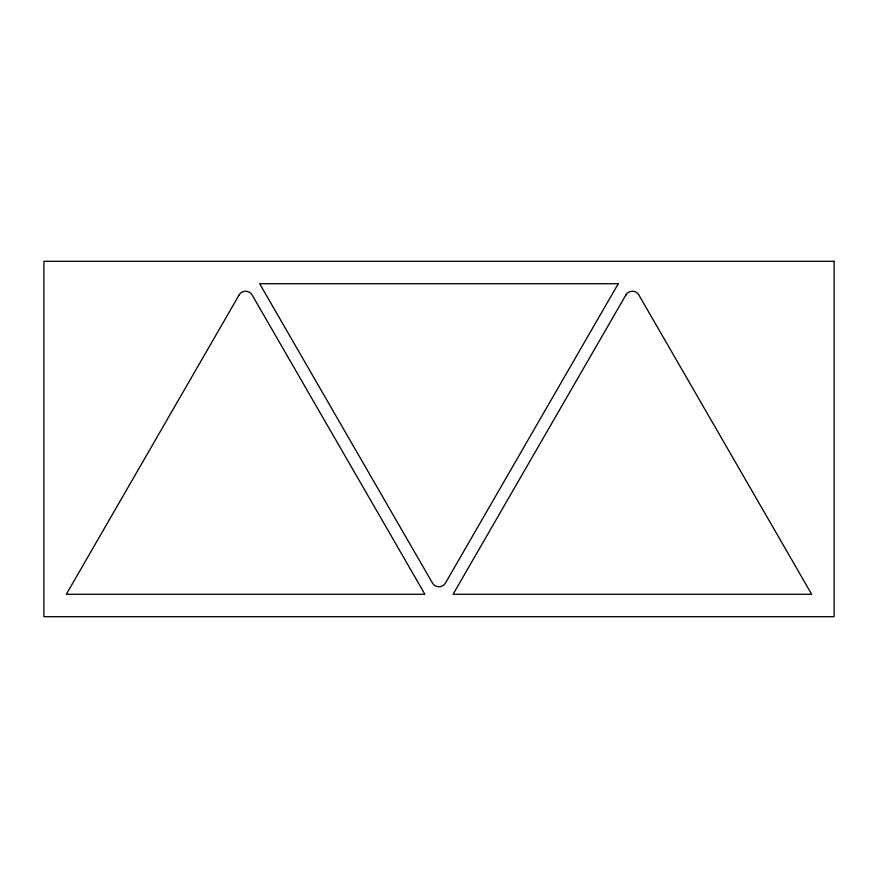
<?xml version="1.0" encoding="UTF-8"?>
<svg xmlns="http://www.w3.org/2000/svg" width="878" height="878" viewBox="0 0 878 878"><rect width="100%" height="100%" fill="white"/><g stroke="black" fill="none" stroke-linecap="round" stroke-linejoin="round"><path stroke-width="1.32" d="M239.145 294.931L66.311 594.285L424.919 594.285L252.085 294.931C249.473 290.025 241.757 290.025 239.145 294.931M618.266 283.715L445.431 583.069C442.819 587.975 435.104 587.975 432.492 583.069L259.658 283.715L618.266 283.715M625.915 294.931L453.081 594.285L811.689 594.285L638.855 294.931C636.243 290.025 628.527 290.025 625.915 294.931M834.1 261.304L43.9 261.304L43.9 616.696L834.1 616.696L834.1 261.304"/></g></svg>
